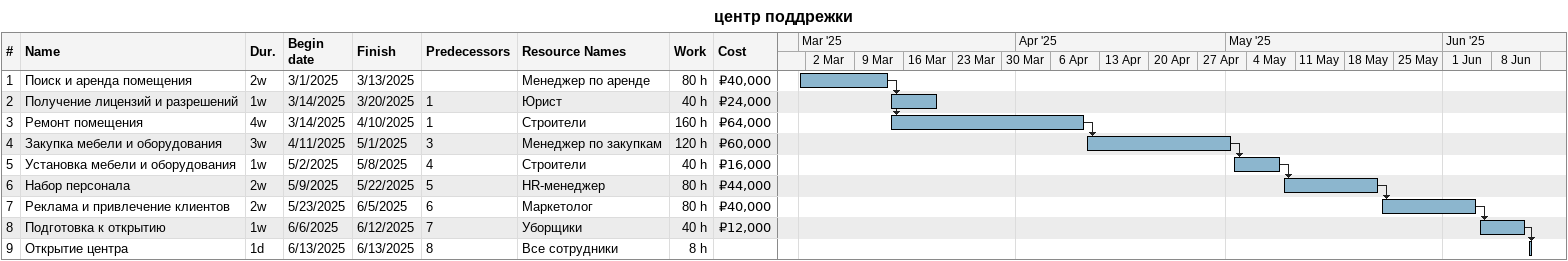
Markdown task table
центр поддрежки

| ID | Task | Duration | Start | Finish | Predecessors | Resources | Work (h) | Cost (₽) |
|---|---|---|---|---|---|---|---|---|
| 1 | Поиск и аренда помещения | 2w | 2025-03-01 | 2025-03-13 |  | Менеджер по аренде | 80 | 40000 |
| 2 | Получение лицензий и разрешений | 1w | 2025-03-14 | 2025-03-20 | 1 | Юрист | 40 | 24000 |
| 3 | Ремонт помещения | 4w | 2025-03-14 | 2025-04-10 | 1 | Строители | 160 | 64000 |
| 4 | Закупка мебели и оборудования | 3w | 2025-04-11 | 2025-05-01 | 3 | Менеджер по закупкам | 120 | 60000 |
| 5 | Установка мебели и оборудования | 1w | 2025-05-02 | 2025-05-08 | 4 | Строители | 40 | 16000 |
| 6 | Набор персонала | 2w | 2025-05-09 | 2025-05-22 | 5 | HR-менеджер | 80 | 44000 |
| 7 | Реклама и привлечение клиентов | 2w | 2025-05-23 | 2025-06-05 | 6 | Маркетолог | 80 | 40000 |
| 8 | Подготовка к открытию | 1w | 2025-06-06 | 2025-06-12 | 7 | Уборщики | 40 | 12000 |
| 9 | Открытие центра | 1d | 2025-06-13 | 2025-06-13 | 8 | Все сотрудники | 8 |  |
